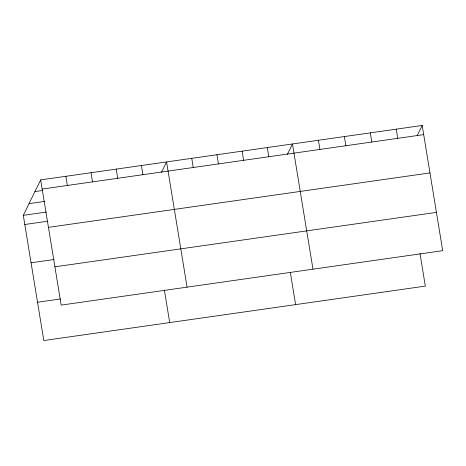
<?xml version="1.0" encoding="UTF-8"?>
<svg xmlns="http://www.w3.org/2000/svg" width="466" height="466" viewBox="0 0 466 466"><rect width="100%" height="100%" fill="white"/><g stroke="black" fill="none" stroke-linecap="round" stroke-linejoin="round"><path stroke-width="0.7" d="M419.988 253.487L425.33 286.107L43.804 340.541L23.3 215.327L40.67 179.893L422.196 125.459L442.7 250.673L61.174 305.108L40.67 179.893M161.475 172.321L166.572 161.929L187.076 287.143M287.382 154.363L292.473 143.965L312.983 269.179M417.099 135.851L422.196 125.459M42.167 189.062L423.699 134.627M34.938 191.584L42.849 190.454M29.032 203.636L44.858 201.376M23.3 215.327L46.32 212.042M24.803 224.495L47.823 221.21M48.441 227.356L429.967 172.921M31.071 262.789L54.097 259.51M54.901 266.814L436.426 212.38M37.536 302.248L60.557 298.962M396.251 129.158L397.754 138.332M370.307 132.862L371.81 142.031M344.362 136.561L345.865 145.73M318.418 140.266L319.921 149.435M290.388 272.703L295.613 304.613M267.298 147.559L268.795 156.727M242.116 151.153L243.613 160.321M216.935 154.747L218.438 163.915M191.753 158.335L193.256 167.51M164.37 289.957L169.711 322.577M141.39 165.523L142.893 174.692M116.209 169.117L117.712 178.286M91.027 172.705L92.53 181.88M65.846 176.299L67.349 185.468"/></g></svg>
